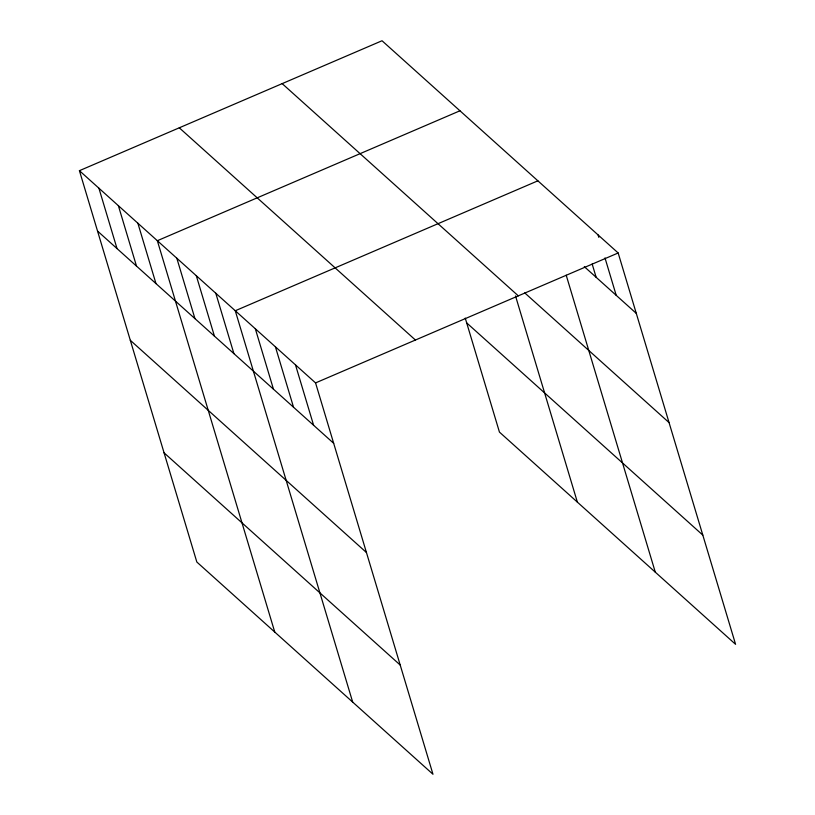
<?xml version="1.0" encoding="UTF-8"?>
<svg xmlns="http://www.w3.org/2000/svg" width="815" height="815" viewBox="0 0 815 815"><rect width="100%" height="100%" fill="white"/><g stroke="black" fill="none" stroke-linecap="round" stroke-linejoin="round"><path stroke-width="1.22" d="M79.422 170.681L315.558 382.907L432.969 774.25L196.833 562.024L79.422 170.681L382.031 40.75L618.167 252.976L735.578 644.319L499.442 432.093L465.243 318.095M459.955 110.789L157.346 240.71L274.757 632.053M537.88 180.818L235.27 310.749L352.681 702.092M315.558 382.907L618.167 252.976M584.284 266.637L636.291 313.378M524.758 292.901L669.054 422.588M282.173 83.629L518.309 295.855M466.679 322.883L702.815 535.109M179.28 127.802L415.426 340.028M97.545 231.073L333.681 443.309M130.308 340.293L366.444 552.519M164.059 452.814L400.206 665.04M598.098 234.944L598.821 237.359M604.985 257.897L616.221 295.346M592.159 264.009L596.152 277.304M566.201 275.195L655.291 572.161M515.518 295.957L577.366 502.132M295.488 364.865L313.612 425.267M275.419 346.823L293.532 407.225M255.339 328.791L273.463 389.193M215.792 293.237L233.915 353.639M196.313 275.735L214.427 336.137M176.824 258.223L194.948 318.624M137.867 223.208L155.981 283.61M118.379 205.696L136.502 266.098M98.9 188.184L117.024 248.585"/></g></svg>
